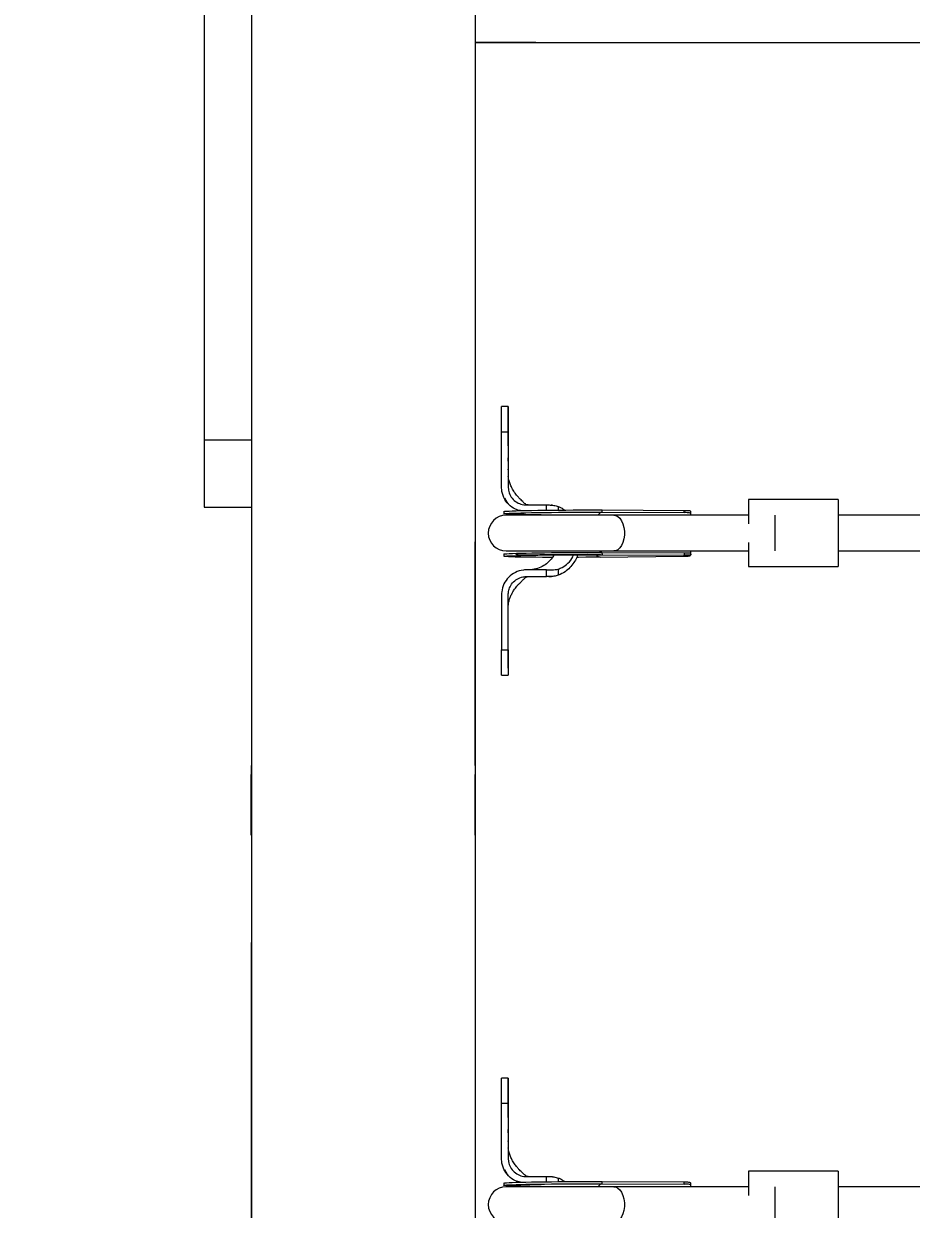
# Model space of a CAD drawing. Header units: millimetres. Extents: x -6879 to 7341, y -8047 to 7187.
# Drawn here: x -4537 to -4141, y 843 to 1373 of the extents above; entities that cross this region are included whole.
import ezdxf

# ---------------------------------------------------------------- set-up
doc = ezdxf.new("R2010")
doc.units = ezdxf.units.MM
for name, color, linetype in [('DIKOM_ОБЪЕКТ', 7, 'Continuous'), ('DIKOM_РАЗМЕР_ЗОНА', 7, 'Continuous'), ('DIKOM_РАЗМЕР_ОБЪЕКТА', 7, 'Continuous')]:
    doc.layers.add(name, color=color, linetype=linetype)
doc.styles.add('style1', font='arial.ttf', dxfattribs={"width": 0.8})
doc.dimstyles.new('1-50', dxfattribs={"dimtxt": 300, "dimasz": 200, "dimexe": 100, "dimexo": 0, "dimgap": 100, "dimtad": 0, "dimdec": 0, "dimtxsty": 'style1', "dimcen": 0, "dimclrd": 7, "dimclre": 7, "dimadec": 1, "dimazin": 2, "dimtfac": 1, "dimtdec": 0, "dimtmove": 1, "dimatfit": 3, "dimfxl": 0, "dimlwd": 25, "dimlwe": 18, "dimarcsym": 0})

# ---------------------------------------------------------------- blocks, each defined once
blk = doc.blocks.new('*D20')
at = {"layer": 'Defpoints', "color": 0, "transparency": 16777216}
for p in [(-335.47, 4138.44), (-5198.79, -5966.88), (-1568.13, -5966.88)]:
    blk.add_point(p, dxfattribs=at)
at = {"layer": 'DIKOM_РАЗМЕР_ОБЪЕКТА', "color": 7, "lineweight": 18, "transparency": 16777216}
for p, q in [((-335.47, 4138.44), (-5298.79, 4138.44)), ((-1568.13, -5966.88), (-5298.79, -5966.88))]:
    blk.add_line(p, q, dxfattribs=at)
at = {"layer": 'DIKOM_РАЗМЕР_ОБЪЕКТА', "color": 7, "lineweight": 25, "transparency": 16777216}
for p, q in [((-5198.79, 3938.44), (-5198.79, -81.84)), ((-5198.79, -5766.88), (-5198.79, -1161.62))]:
    blk.add_line(p, q, dxfattribs=at)
at = {"layer": 'DIKOM_РАЗМЕР_ОБЪЕКТА', "color": 7, "transparency": 16777216}
for points in [[(-5232.12, 3938.44), (-5165.46, 3938.44), (-5198.79, 4138.44)], [(-5232.12, -5766.88), (-5165.46, -5766.88), (-5198.79, -5966.88)]]:
    blk.add_solid(points, dxfattribs=at)
at = {"layer": 'DIKOM_РАЗМЕР_ОБЪЕКТА', "color": 0, "transparency": 16777216, "insert": (-5198.79, -621.73), "char_height": 300, "attachment_point": 5, "rotation": 90, "style": 'style1'}
blk.add_mtext('10100', dxfattribs=at)
blk = doc.blocks.new('*D19')
at = {"layer": 'Defpoints', "color": 0, "transparency": 16777216}
for p in [(5624.04, 6094.27), (-4435.35, 2864.29), (5624.04, -2640.11)]:
    blk.add_point(p, dxfattribs=at)
at = {"layer": 'DIKOM_РАЗМЕР_ОБЪЕКТА', "color": 7, "lineweight": 18, "transparency": 16777216}
for p, q in [((-4435.35, 2864.29), (-4435.35, 6194.27)), ((5624.04, -2640.11), (5624.04, 6194.27))]:
    blk.add_line(p, q, dxfattribs=at)
at = {"layer": 'DIKOM_РАЗМЕР_ОБЪЕКТА', "color": 7, "lineweight": 25, "transparency": 16777216}
for p, q in [((-4235.35, 6094.27), (2113.67, 6094.27)), ((5424.04, 6094.27), (3193.46, 6094.27))]:
    blk.add_line(p, q, dxfattribs=at)
at = {"layer": 'DIKOM_РАЗМЕР_ОБЪЕКТА', "color": 7, "transparency": 16777216}
for points in [[(-4235.35, 6127.6), (-4235.35, 6060.94), (-4435.35, 6094.27)], [(5424.04, 6127.6), (5424.04, 6060.94), (5624.04, 6094.27)]]:
    blk.add_solid(points, dxfattribs=at)
at = {"layer": 'DIKOM_РАЗМЕР_ОБЪЕКТА', "color": 0, "transparency": 16777216, "insert": (2653.56, 6094.27), "char_height": 300, "attachment_point": 5, "style": 'style1'}
blk.add_mtext('10100', dxfattribs=at)
blk = doc.blocks.new('*D18')
at = {"layer": 'Defpoints', "color": 0, "transparency": 16777216}
for p in [(-342.29, 5666.7), (-6681.79, -8047.27), (-1651.48, -8047.27)]:
    blk.add_point(p, dxfattribs=at)
at = {"layer": 'DIKOM_РАЗМЕР_ЗОНА', "color": 7, "lineweight": 18, "transparency": 16777216}
for p, q in [((-342.29, 5666.7), (-6781.79, 5666.7)), ((-1651.48, -8047.27), (-6781.79, -8047.27))]:
    blk.add_line(p, q, dxfattribs=at)
at = {"layer": 'DIKOM_РАЗМЕР_ЗОНА', "color": 7, "lineweight": 25, "transparency": 16777216}
for p, q in [((-6681.79, 5466.7), (-6681.79, -340.84)), ((-6681.79, -7847.27), (-6681.79, -1420.62))]:
    blk.add_line(p, q, dxfattribs=at)
at = {"layer": 'DIKOM_РАЗМЕР_ЗОНА', "color": 7, "transparency": 16777216}
for points in [[(-6715.12, 5466.7), (-6648.46, 5466.7), (-6681.79, 5666.7)], [(-6715.12, -7847.27), (-6648.46, -7847.27), (-6681.79, -8047.27)]]:
    blk.add_solid(points, dxfattribs=at)
at = {"layer": 'DIKOM_РАЗМЕР_ЗОНА', "color": 0, "transparency": 16777216, "insert": (-6681.79, -880.73), "char_height": 300, "attachment_point": 5, "rotation": 90, "style": 'style1'}
blk.add_mtext('13700', dxfattribs=at)
blk = doc.blocks.new('*D17')
at = {"layer": 'Defpoints', "color": 0, "transparency": 16777216}
for p in [(-5935.35, 6990.27), (-5935.35, 998.27), (7340.79, -2830.86)]:
    blk.add_point(p, dxfattribs=at)
at = {"layer": 'DIKOM_РАЗМЕР_ЗОНА', "color": 7, "lineweight": 18, "transparency": 16777216}
for p, q in [((-5935.35, 998.27), (-5935.35, 7090.27)), ((7340.79, -2830.86), (7340.79, 7090.27))]:
    blk.add_line(p, q, dxfattribs=at)
at = {"layer": 'DIKOM_РАЗМЕР_ЗОНА', "color": 7, "lineweight": 25, "transparency": 16777216}
for p, q in [((-5735.35, 6990.27), (2016.67, 6990.27)), ((7140.79, 6990.27), (3096.46, 6990.27))]:
    blk.add_line(p, q, dxfattribs=at)
at = {"layer": 'DIKOM_РАЗМЕР_ЗОНА', "color": 7, "transparency": 16777216}
for points in [[(-5735.35, 7023.6), (-5735.35, 6956.94), (-5935.35, 6990.27)], [(7140.79, 7023.6), (7140.79, 6956.94), (7340.79, 6990.27)]]:
    blk.add_solid(points, dxfattribs=at)
at = {"layer": 'DIKOM_РАЗМЕР_ЗОНА', "color": 0, "transparency": 16777216, "insert": (2556.56, 6990.27), "char_height": 300, "attachment_point": 5, "style": 'style1'}
blk.add_mtext('13300', dxfattribs=at)

msp = doc.modelspace()

# ---------------------------------------------------------------- linework, layer by layer
at = {"layer": 'DIKOM_ОБЪЕКТ', "color": 7, "linetype": 'Continuous', "lineweight": 15}
for p, q in [((-4456.35, 1464.18), (-4456.35, 1186.61)), ((-4435.35, 1464.18), (-4435.35, 1186.61)), ((-4435.35, 1464.18), (-4435.35, 143.47)), ((-4335.35, 1464.18), (-4335.35, 164.18)), ((-4308.35, 1364.18), (-4335.35, 1364.18)), ((-4335.35, 1364.18), (-2985.35, 1364.18)), ((-4320.59, 1201.61), (-4323.59, 1201.61)), ((-4320.59, 1196.33), (-4320.59, 1201.6)), ((-4320.59, 1193.12), (-4320.59, 1194.39)), ((-4435.35, 1186.61), (-4456.35, 1186.61)), ((-4456.35, 1186.61), (-4456.35, 1156.61)), ((-4323.59, 1165.61), (-4323.59, 1190.33)), ((-4323.59, 1190.33), (-4320.59, 1190.33)), ((-4320.59, 1190.33), (-4320.59, 1165.61)), ((-4322.34, 1160.64), (-4321.3, 1158.88)), ((-4173.25, 1160.06), (-4213.25, 1160.06)), ((-4213.25, 1160.06), (-4213.25, 1149.21)), ((-4173.25, 1160.06), (-4173.25, 1130.06)), ((-4456.35, 1156.61), (-4435.35, 1156.61)), ((-4322.61, 1154.67), (-4322.6, 1153.67)), ((-4321.38, 1159), (-4320.63, 1158.18)), ((-4312.59, 1157.61), (-4311.59, 1157.61)), ((-4311.59, 1157.61), (-4303.46, 1157.61)), ((-4303.46, 1155.29), (-4303.46, 1157.61)), ((-4300.82, 1157.52), (-4301.52, 1157.55)), ((-4298.25, 1156.95), (-4298.25, 1155.34)), ((-4278.67, 1154.38), (-4278.67, 1155.38)), ((-4278.67, 1155.38), (-4241.99, 1155.19)), ((-4241.99, 1154.19), (-4241.99, 1155.19)), ((-4239.11, 1153.61), (-4239.11, 1154.66)), ((-4273.53, 1153.06), (-4321.53, 1153.06)), ((-4278.67, 1154.38), (-4241.99, 1154.19)), ((-4213.25, 1153.06), (-4273.53, 1153.06)), ((-4201.53, 1153.06), (-4201.53, 1137.06)), ((-4112.47, 1153.06), (-4173.25, 1153.06)), ((-4435.35, 1141.18), (-4435.35, 1041.18)), ((-4335.35, 1041.18), (-4335.35, 1141.18)), ((-4213.25, 1140.91), (-4213.25, 1130.06)), ((-4322.53, 1135.67), (-4322.53, 1134.67)), ((-4321.53, 1137.06), (-4273.53, 1137.06)), ((-4279.57, 1134.3), (-4242.31, 1134.73)), ((-4278.75, 1136.38), (-4279.34, 1136.54)), ((-4278.68, 1135.38), (-4240.71, 1135.19)), ((-4278.68, 1135.38), (-4278.59, 1135.38)), ((-4278.59, 1135.38), (-4278.6, 1136.38)), ((-4278.6, 1136.38), (-4241.92, 1136.2)), ((-4278.59, 1135.38), (-4241.92, 1135.2)), ((-4273.53, 1137.06), (-4213.25, 1137.06)), ((-4241.92, 1135.2), (-4241.92, 1136.2)), ((-4239.04, 1135.58), (-4239.04, 1136.63)), ((-4173.25, 1137.06), (-4112.47, 1137.06)), ((-4311.59, 1128.61), (-4312.59, 1128.61)), ((-4303.46, 1128.61), (-4311.59, 1128.61)), ((-4303.46, 1125.61), (-4303.46, 1128.61)), ((-4298.25, 1129), (-4298.25, 1126.28)), ((-4213.25, 1130.06), (-4173.25, 1130.06)), ((-4312.59, 1125.61), (-4311.59, 1125.61)), ((-4311.59, 1125.61), (-4303.46, 1125.61)), ((-4302.45, 1125.63), (-4301.24, 1125.66)), ((-4301.94, 1125.65), (-4301.25, 1125.7)), ((-4323.59, 1117.61), (-4323.59, 1092.9)), ((-4320.59, 1092.9), (-4320.59, 1117.6)), ((-4323.59, 1092.9), (-4320.59, 1092.9)), ((-4320.59, 1088.75), (-4320.59, 1081.63)), ((-4323.59, 1081.61), (-4320.59, 1081.61)), ((-4435.35, 1037.18), (-4435.35, 1041.18)), ((-4435.37, 1010.18), (-4435.37, 1037.18)), ((-4335.36, 1010.18), (-4335.36, 1037.18)), ((-4335.36, 1037.18), (-4335.35, 1037.18)), ((-4335.35, 1010.18), (-4335.35, 1037.18)), ((-4335.36, 1010.18), (-4335.36, 989.18)), ((-4335.36, 1010.18), (-4335.35, 1010.18)), ((-4335.36, 1010.18), (-4335.35, 1010.18)), ((-4335.35, 1010.18), (-4335.35, 989.18)), ((-4435.35, 989.18), (-4435.35, 962.18)), ((-4335.36, 989.18), (-4335.35, 989.18)), ((-4435.35, 416.18), (-4435.35, 962.18)), ((-4320.59, 901.61), (-4323.59, 901.61)), ((-4320.59, 896.33), (-4320.59, 901.61)), ((-4323.59, 865.61), (-4323.59, 890.33)), ((-4323.59, 890.33), (-4320.59, 890.33)), ((-4320.59, 893.12), (-4320.59, 894.39)), ((-4320.59, 890.33), (-4320.59, 865.61)), ((-4322.34, 860.64), (-4321.3, 858.88)), ((-4321.38, 859), (-4320.63, 858.18)), ((-4173.25, 860.06), (-4213.25, 860.06)), ((-4213.25, 860.06), (-4213.25, 849.21)), ((-4173.25, 860.06), (-4173.25, 830.06)), ((-4322.61, 854.67), (-4322.6, 853.67)), ((-4273.53, 853.06), (-4321.53, 853.06)), ((-4312.59, 857.61), (-4311.59, 857.61)), ((-4311.59, 857.61), (-4303.46, 857.61)), ((-4303.46, 855.29), (-4303.46, 857.61)), ((-4300.82, 857.52), (-4301.52, 857.55)), ((-4298.25, 856.95), (-4298.25, 855.34)), ((-4278.67, 854.38), (-4278.67, 855.38)), ((-4278.67, 855.38), (-4241.99, 855.19)), ((-4278.67, 854.38), (-4241.99, 854.19)), ((-4213.25, 853.06), (-4273.53, 853.06)), ((-4241.99, 854.19), (-4241.99, 855.19)), ((-4239.11, 853.61), (-4239.11, 854.66)), ((-4201.53, 853.06), (-4201.53, 837.06)), ((-4112.47, 853.06), (-4173.25, 853.06))]:
    msp.add_line(p, q, dxfattribs=at)
at = {"layer": 'DIKOM_ОБЪЕКТ', "color": 7, "linetype": 'Continuous', "lineweight": 15, "flags": 128}
for points in [[(-4322.61, 1154.67), (-4322.53, 1154.71), (-4322.12, 1154.78), (-4321.35, 1154.84), (-4320.25, 1154.91), (-4318.82, 1154.97), (-4317.07, 1155.03), (-4315.03, 1155.09), (-4312.72, 1155.14), (-4310.17, 1155.19), (-4307.41, 1155.24), (-4304.46, 1155.28), (-4301.37, 1155.31), (-4298.16, 1155.34), (-4294.88, 1155.37), (-4291.56, 1155.38), (-4288.24, 1155.39), (-4284.96, 1155.39), (-4281.76, 1155.39), (-4278.67, 1155.38)], [(-4305.9, 1153.21), (-4308.31, 1153.23), (-4311.01, 1153.25), (-4313.49, 1153.29), (-4315.71, 1153.33), (-4317.66, 1153.37), (-4319.31, 1153.42), (-4320.64, 1153.47), (-4321.63, 1153.53), (-4322.28, 1153.59), (-4322.58, 1153.65), (-4322.53, 1153.71), (-4322.11, 1153.78), (-4321.35, 1153.84), (-4320.25, 1153.91), (-4318.81, 1153.97), (-4317.07, 1154.03), (-4315.03, 1154.09), (-4312.72, 1154.14), (-4310.17, 1154.19), (-4307.4, 1154.24), (-4304.46, 1154.28), (-4301.36, 1154.31), (-4298.16, 1154.34), (-4294.88, 1154.37), (-4291.56, 1154.38), (-4288.24, 1154.39), (-4284.96, 1154.39), (-4281.76, 1154.39), (-4278.67, 1154.38)], [(-4273.53, 1153.06), (-4272.75, 1152.95), (-4271.75, 1152.49), (-4270.84, 1151.68), (-4270.05, 1150.56), (-4269.42, 1149.18), (-4268.98, 1147.61), (-4268.76, 1145.92), (-4268.76, 1144.19), (-4268.98, 1142.5), (-4269.42, 1140.93), (-4270.05, 1139.56), (-4270.84, 1138.44), (-4271.75, 1137.63), (-4272.75, 1137.16), (-4273.53, 1137.06)], [(-4322.53, 1135.67), (-4322.46, 1135.72), (-4322.04, 1135.78), (-4321.28, 1135.85), (-4320.18, 1135.91), (-4318.74, 1135.97), (-4316.99, 1136.03), (-4314.96, 1136.09), (-4312.65, 1136.15), (-4310.1, 1136.2), (-4307.33, 1136.24), (-4304.39, 1136.28), (-4301.29, 1136.32), (-4298.09, 1136.35), (-4294.81, 1136.37), (-4291.49, 1136.39), (-4288.17, 1136.4), (-4284.89, 1136.4), (-4281.69, 1136.39), (-4278.6, 1136.38)], [(-4301.06, 1134.19), (-4302.3, 1134.2), (-4305.35, 1134.21), (-4308.24, 1134.23), (-4310.94, 1134.26), (-4313.41, 1134.29), (-4315.64, 1134.33), (-4317.58, 1134.37), (-4319.23, 1134.42), (-4320.56, 1134.47), (-4321.56, 1134.53), (-4322.21, 1134.59), (-4322.51, 1134.65), (-4322.45, 1134.72), (-4322.04, 1134.78), (-4321.28, 1134.85), (-4320.17, 1134.91), (-4318.74, 1134.97), (-4316.99, 1135.03), (-4314.95, 1135.09), (-4312.64, 1135.15), (-4310.09, 1135.2), (-4307.33, 1135.24), (-4304.38, 1135.28), (-4301.29, 1135.32), (-4298.08, 1135.35), (-4294.8, 1135.37), (-4291.48, 1135.39), (-4288.17, 1135.4), (-4284.89, 1135.4), (-4281.68, 1135.39), (-4278.59, 1135.38), (-4278.59, 1135.38)], [(-4279.57, 1134.3), (-4282.7, 1134.26), (-4285.93, 1134.23), (-4289.23, 1134.21), (-4290.06, 1134.21)], [(-4279.34, 1136.54), (-4279.35, 1136.54), (-4280.05, 1137.06)], [(-4322.61, 854.67), (-4322.53, 854.71), (-4322.12, 854.78), (-4321.35, 854.84), (-4320.25, 854.91), (-4318.82, 854.97), (-4317.07, 855.03), (-4315.03, 855.09), (-4312.72, 855.14), (-4310.17, 855.19), (-4307.41, 855.24), (-4304.46, 855.28), (-4301.37, 855.31), (-4298.16, 855.34), (-4294.88, 855.37), (-4291.56, 855.38), (-4288.24, 855.39), (-4284.96, 855.39), (-4281.76, 855.39), (-4278.67, 855.38)], [(-4305.9, 853.21), (-4308.31, 853.23), (-4311.01, 853.25), (-4313.49, 853.29), (-4315.71, 853.33), (-4317.66, 853.37), (-4319.31, 853.42), (-4320.64, 853.47), (-4321.63, 853.53), (-4322.28, 853.59), (-4322.58, 853.65), (-4322.53, 853.71), (-4322.11, 853.78), (-4321.35, 853.84), (-4320.25, 853.91), (-4318.81, 853.97), (-4317.07, 854.03), (-4315.03, 854.09), (-4312.72, 854.14), (-4310.17, 854.19), (-4307.4, 854.24), (-4304.46, 854.28), (-4301.36, 854.31), (-4298.16, 854.34), (-4294.88, 854.37), (-4291.56, 854.38), (-4288.24, 854.39), (-4284.96, 854.39), (-4281.76, 854.39), (-4278.67, 854.38)], [(-4273.53, 853.06), (-4272.75, 852.95), (-4271.75, 852.49), (-4270.84, 851.68), (-4270.05, 850.56), (-4269.42, 849.18), (-4268.98, 847.61), (-4268.76, 845.92), (-4268.76, 844.19), (-4268.98, 842.5), (-4269.42, 840.93), (-4270.05, 839.56), (-4270.84, 838.44), (-4271.75, 837.63), (-4272.75, 837.16), (-4273.53, 837.06)]]:
    msp.add_lwpolyline(points, dxfattribs=at)
at = {"layer": 'DIKOM_ОБЪЕКТ', "color": 7, "linetype": 'Continuous', "lineweight": 15}
for centre, radius, start, end in [((-4321.53, 1145.06), 8, 90, 270), ((-4278.19, 1151.79), 2.63, 100.4208, 151.2065), ((-4279.15, 1136.97), 2.71, 212.8947, 261.0659), ((-4321.53, 845.06), 8, 90, 270), ((-4278.19, 851.79), 2.63, 100.4208, 151.2065)]:
    msp.add_arc(centre, radius, start, end, dxfattribs=at)
for points, knots in [([(-4323.59, 1190.33), (-4323.59, 1190.41), (-4323.59, 1190.79), (-4323.59, 1192.37), (-4323.59, 1194.68), (-4323.59, 1197.2), (-4323.59, 1199.1), (-4323.59, 1200.53), (-4323.59, 1201.35), (-4323.59, 1201.7), (-4323.59, 1201.6), (-4323.59, 1201.6)], [0, 0, 0, 0, 0.011392, 0.056971, 0.240204, 0.388695, 0.541489, 0.689978, 0.842775, 0.991264, 1, 1, 1, 1]), ([(-4320.59, 1201.59), (-4320.59, 1201.6), (-4320.59, 1201.69), (-4320.59, 1201.34), (-4320.59, 1200.48), (-4320.59, 1199.04), (-4320.59, 1197.11), (-4320.59, 1194.34), (-4320.59, 1191.84), (-4320.59, 1190.33)], [0, 0, 0, 0, 0.012296, 0.165144, 0.313683, 0.466531, 0.615072, 0.767919, 1, 1, 1, 1]), ([(-4320.59, 1193.34), (-4320.59, 1193.96), (-4320.59, 1195.17), (-4320.59, 1195.95), (-4320.59, 1196.33)], [0, 0, 0, 0, 0.507945, 1, 1, 1, 1]), ([(-4320.59, 1188.74), (-4320.59, 1190.04), (-4320.59, 1192.53), (-4320.59, 1194.86), (-4320.59, 1195.98)], [0, 0, 0, 0, 0.52184, 1, 1, 1, 1]), ([(-4320.59, 1184.01), (-4320.59, 1185.32), (-4320.59, 1187.83), (-4320.59, 1189.79), (-4320.59, 1190.72)], [0, 0, 0, 0, 0.52253, 1, 1, 1, 1]), ([(-4320.59, 1177.16), (-4320.59, 1177.15), (-4320.59, 1177.08), (-4320.59, 1177.48), (-4320.59, 1178.03), (-4320.59, 1178.54), (-4320.59, 1178.63)], [0, 0, 0, 0, 0.1064355, 0.5082829, 0.9101003, 1, 1, 1, 1]), ([(-4311.77, 1157.61), (-4311.87, 1157.61), (-4312.04, 1157.61), (-4312.09, 1157.63), (-4312.14, 1157.63), (-4312.22, 1157.65), (-4312.25, 1157.66), (-4312.28, 1157.67), (-4312.31, 1157.69), (-4312.38, 1157.71), (-4312.62, 1157.8), (-4313.32, 1158.34), (-4314.23, 1159.25), (-4315.49, 1160.44), (-4316.5, 1161.53), (-4317.21, 1162.41), (-4317.87, 1163.33), (-4318.57, 1164.43), (-4319.34, 1165.85), (-4320.05, 1167.6), (-4320.53, 1169.42), (-4320.57, 1170.12), (-4320.59, 1170.48)], [0, 0, 0, 0, 0.018195, 0.034399, 0.052858, 0.056721, 0.058314, 0.059792, 0.06126, 0.062954, 0.067435, 0.091975, 0.171069, 0.268638, 0.337574, 0.396375, 0.442786, 0.502187, 0.593499, 0.710965, 0.847912, 1, 1, 1, 1]), ([(-4320.58, 1173.28), (-4320.58, 1173.32), (-4320.58, 1173.42), (-4320.58, 1173.52), (-4320.58, 1173.57)], [0, 0, 0, 0, 0.4996019, 1, 1, 1, 1]), ([(-4315.2, 1155.08), (-4315.96, 1155.26), (-4317.93, 1155.72), (-4320.59, 1157.79), (-4322.74, 1160.85), (-4323.53, 1163.65), (-4323.58, 1165.25), (-4323.59, 1165.61)], [0, 0, 0, 0, 0.160189, 0.415607, 0.669911, 0.924306, 1, 1, 1, 1]), ([(-4320.59, 1165.61), (-4320.59, 1165.39), (-4320.56, 1164.27), (-4320.03, 1162.28), (-4318.51, 1160.01), (-4316.33, 1158.37), (-4314.22, 1157.68), (-4312.96, 1157.63), (-4312.59, 1157.61)], [0, 0, 0, 0, 0.054127, 0.268334, 0.482541, 0.697299, 0.912, 1, 1, 1, 1]), ([(-4321.18, 1158.73), (-4321.13, 1158.68), (-4321.04, 1158.57), (-4320.94, 1158.45), (-4320.89, 1158.39)], [0, 0, 0, 0, 0.499801, 1, 1, 1, 1]), ([(-4303.46, 1157.61), (-4303.36, 1157.61), (-4303, 1157.61), (-4302.64, 1157.61), (-4302.38, 1157.61)], [0, 0, 0, 0, 0.256578, 1, 1, 1, 1]), ([(-4302.38, 1157.61), (-4301.68, 1157.59), (-4300.27, 1157.54), (-4298.93, 1157.15), (-4298.25, 1156.95)], [0, 0, 0, 0, 0.492162, 1, 1, 1, 1]), ([(-4298.25, 1156.95), (-4297.8, 1156.79), (-4296.78, 1156.41), (-4295.92, 1155.74), (-4295.44, 1155.36)], [0, 0, 0, 0, 0.433516, 1, 1, 1, 1]), ([(-4241.99, 1155.19), (-4241.51, 1155.19), (-4240.54, 1155.19), (-4239.57, 1155.12), (-4239.11, 1154.98), (-4239.16, 1154.73), (-4239.17, 1154.66)], [0, 0, 0, 0, 0.295006, 0.590092, 0.881908, 1, 1, 1, 1]), ([(-4239.31, 1153.09), (-4239.25, 1153.2), (-4239.04, 1153.6), (-4239.13, 1153.93), (-4239.67, 1154.14), (-4240.63, 1154.19), (-4241.54, 1154.19), (-4241.99, 1154.19)], [0, 0, 0, 0, 0.099883, 0.334583, 0.554527, 0.779422, 1, 1, 1, 1]), ([(-4317.29, 1135.77), (-4317.24, 1135.73), (-4317.09, 1135.58), (-4316.35, 1135.44), (-4314.97, 1135.35), (-4313.2, 1135.32), (-4311.37, 1135.34), (-4309.52, 1135.37), (-4307.62, 1135.41), (-4305.21, 1135.44), (-4302.23, 1135.48), (-4298.65, 1135.51), (-4294.86, 1135.54), (-4291.03, 1135.56), (-4287.27, 1135.57), (-4283.31, 1135.57), (-4280.74, 1135.56), (-4279.41, 1135.55)], [0, 0, 0, 0, 0.0379464, 0.1156141, 0.1882818, 0.2554158, 0.3165844, 0.3555622, 0.4026411, 0.4592878, 0.5254945, 0.6012574, 0.6865807, 0.7568705, 0.8325406, 0.9135877, 1, 1, 1, 1]), ([(-4300.16, 1135.5), (-4300.21, 1135.38), (-4300.63, 1134.39), (-4301.96, 1132.78), (-4304.11, 1130.84), (-4306.77, 1129.41), (-4309.27, 1128.75), (-4310.93, 1128.62), (-4311.54, 1128.61), (-4311.61, 1128.61)], [0, 0, 0, 0, 0.027383, 0.230275, 0.43688, 0.646455, 0.868905, 0.985344, 1, 1, 1, 1]), ([(-4289.54, 1135.56), (-4289.7, 1135.1), (-4290.13, 1133.79), (-4291.3, 1131.76), (-4293.04, 1129.57), (-4295.33, 1127.57), (-4297.22, 1126.73), (-4298.25, 1126.28)], [0, 0, 0, 0, 0.11047, 0.31247, 0.528785, 0.744891, 1, 1, 1, 1]), ([(-4298.25, 1129), (-4297.67, 1129.21), (-4296.08, 1129.78), (-4293.8, 1131.58), (-4292.03, 1133.66), (-4291.52, 1135.18), (-4291.4, 1135.56)], [0, 0, 0, 0, 0.189085, 0.516317, 0.879221, 1, 1, 1, 1]), ([(-4242.31, 1134.73), (-4241.81, 1134.74), (-4240.81, 1134.75), (-4239.77, 1134.82), (-4239.23, 1134.98), (-4239.25, 1135.26), (-4239.26, 1135.36)], [0, 0, 0, 0, 0.282223, 0.564497, 0.843715, 1, 1, 1, 1]), ([(-4241.92, 1136.2), (-4241.44, 1136.19), (-4240.47, 1136.18), (-4239.48, 1136.2), (-4239.02, 1136.39), (-4239, 1136.7), (-4239.18, 1137), (-4239.21, 1137.06)], [0, 0, 0, 0, 0.2410394, 0.4821156, 0.7199491, 0.9460329, 1, 1, 1, 1]), ([(-4239.1, 1135.58), (-4239.09, 1135.49), (-4239.09, 1135.27), (-4239.65, 1135.2), (-4240.61, 1135.19), (-4241.5, 1135.19), (-4241.92, 1135.2)], [0, 0, 0, 0, 0.189169, 0.465087, 0.746925, 1, 1, 1, 1]), ([(-4312.59, 1128.61), (-4312.68, 1128.61), (-4313.1, 1128.61), (-4314.76, 1128.49), (-4317.51, 1127.69), (-4320.56, 1125.5), (-4322.72, 1122.42), (-4323.53, 1119.61), (-4323.58, 1118), (-4323.59, 1117.61)], [0, 0, 0, 0, 0.014799, 0.074105, 0.288778, 0.503468, 0.718046, 0.93309, 1, 1, 1, 1]), ([(-4303.46, 1128.61), (-4303.37, 1128.61), (-4302.95, 1128.61), (-4302.18, 1128.62), (-4300.51, 1128.58), (-4299.21, 1128.82), (-4298.25, 1129)], [0, 0, 0, 0, 0.048501, 0.242297, 0.436099, 1, 1, 1, 1]), ([(-4320.59, 1112.64), (-4320.58, 1112.96), (-4320.55, 1113.56), (-4320.2, 1115.09), (-4319.65, 1116.64), (-4318.94, 1118.15), (-4318.21, 1119.39), (-4317.44, 1120.5), (-4316.71, 1121.45), (-4315.76, 1122.5), (-4314.62, 1123.56), (-4313.74, 1124.47), (-4313.03, 1125.13), (-4312.58, 1125.44), (-4312.38, 1125.52), (-4312.33, 1125.53), (-4312.3, 1125.55), (-4312.28, 1125.55), (-4312.25, 1125.57), (-4312.16, 1125.59), (-4312.15, 1125.59), (-4312.05, 1125.61), (-4312.01, 1125.61), (-4311.69, 1125.62), (-4311.29, 1125.61), (-4310.94, 1125.61)], [0, 0, 0, 0, 0.12411, 0.238101, 0.339916, 0.425648, 0.508331, 0.557899, 0.611274, 0.676139, 0.757219, 0.823996, 0.864584, 0.883787, 0.887176, 0.888508, 0.889672, 0.890777, 0.8919, 0.894482, 0.911792, 0.925076, 0.932809, 0.941954, 1, 1, 1, 1]), ([(-4320.59, 1117.6), (-4320.59, 1117.69), (-4320.59, 1118.15), (-4320.46, 1119.36), (-4319.84, 1121.3), (-4318.34, 1123.4), (-4316.1, 1124.97), (-4314.06, 1125.56), (-4312.88, 1125.6), (-4312.59, 1125.61)], [0, 0, 0, 0, 0.022087, 0.1106183, 0.2890236, 0.5028937, 0.7177292, 0.9318425, 1, 1, 1, 1]), ([(-4302.38, 1125.61), (-4302.47, 1125.61), (-4302.83, 1125.61), (-4303.19, 1125.61), (-4303.46, 1125.61)], [0, 0, 0, 0, 0.256261, 1, 1, 1, 1]), ([(-4298.25, 1126.28), (-4298.9, 1126.09), (-4300.24, 1125.69), (-4301.65, 1125.64), (-4302.37, 1125.61)], [0, 0, 0, 0, 0.491574, 1, 1, 1, 1]), ([(-4320.58, 1112.18), (-4320.58, 1112.25), (-4320.58, 1112.38), (-4320.58, 1112.52), (-4320.58, 1112.58)], [0, 0, 0, 0, 0.498379, 1, 1, 1, 1]), ([(-4320.59, 1092.24), (-4320.59, 1093.18), (-4320.59, 1095.13), (-4320.59, 1097.63), (-4320.59, 1098.93)], [0, 0, 0, 0, 0.4775545, 1, 1, 1, 1]), ([(-4323.59, 1081.63), (-4323.59, 1081.67), (-4323.59, 1081.76), (-4323.59, 1082.61), (-4323.59, 1083.95), (-4323.6, 1085.82), (-4323.59, 1088), (-4323.59, 1090.39), (-4323.59, 1092.05), (-4323.59, 1092.9)], [0, 0, 0, 0, 0.144051, 0.292534, 0.445323, 0.593805, 0.74659, 0.872017, 1, 1, 1, 1]), ([(-4320.59, 1084.72), (-4320.59, 1085.63), (-4320.6, 1088.76), (-4320.59, 1091.9), (-4320.59, 1094.12)], [0, 0, 0, 0, 0.291645, 1, 1, 1, 1]), ([(-4320.59, 1092.9), (-4320.59, 1092.81), (-4320.59, 1092.4), (-4320.59, 1090.68), (-4320.59, 1088.27), (-4320.59, 1085.73), (-4320.59, 1083.89), (-4320.59, 1082.56), (-4320.59, 1081.75), (-4320.59, 1081.67), (-4320.59, 1081.63)], [0, 0, 0, 0, 0.012377, 0.061895, 0.261122, 0.409634, 0.562453, 0.710964, 0.863783, 1, 1, 1, 1]), ([(-4323.59, 890.33), (-4323.59, 890.41), (-4323.59, 890.79), (-4323.59, 892.37), (-4323.59, 894.68), (-4323.59, 897.2), (-4323.59, 899.1), (-4323.59, 900.53), (-4323.59, 901.35), (-4323.59, 901.7), (-4323.59, 901.6), (-4323.59, 901.6)], [0, 0, 0, 0, 0.0113925, 0.0569752, 0.2402079, 0.3886951, 0.5414916, 0.6899788, 0.8427748, 0.9912643, 1, 1, 1, 1]), ([(-4320.59, 901.59), (-4320.59, 901.6), (-4320.59, 901.69), (-4320.59, 901.34), (-4320.59, 900.48), (-4320.59, 899.04), (-4320.59, 897.11), (-4320.59, 894.34), (-4320.59, 891.84), (-4320.59, 890.33)], [0, 0, 0, 0, 0.012296, 0.165144, 0.313683, 0.466528, 0.615069, 0.767915, 1, 1, 1, 1]), ([(-4320.59, 893.34), (-4320.59, 893.96), (-4320.59, 895.17), (-4320.59, 895.95), (-4320.59, 896.33)], [0, 0, 0, 0, 0.507941, 1, 1, 1, 1]), ([(-4320.59, 888.74), (-4320.59, 890.04), (-4320.59, 892.53), (-4320.59, 894.86), (-4320.59, 895.98)], [0, 0, 0, 0, 0.5218511, 1, 1, 1, 1]), ([(-4320.59, 884.01), (-4320.59, 885.32), (-4320.59, 887.83), (-4320.59, 889.79), (-4320.59, 890.72)], [0, 0, 0, 0, 0.52253, 1, 1, 1, 1]), ([(-4320.59, 877.16), (-4320.59, 877.15), (-4320.59, 877.08), (-4320.59, 877.48), (-4320.59, 878.03), (-4320.59, 878.54), (-4320.59, 878.63)], [0, 0, 0, 0, 0.106436, 0.508287, 0.910125, 1, 1, 1, 1]), ([(-4311.77, 857.61), (-4311.87, 857.61), (-4312.04, 857.61), (-4312.09, 857.63), (-4312.14, 857.63), (-4312.22, 857.65), (-4312.25, 857.66), (-4312.28, 857.67), (-4312.31, 857.69), (-4312.38, 857.71), (-4312.62, 857.8), (-4313.32, 858.34), (-4314.23, 859.25), (-4315.49, 860.44), (-4316.5, 861.53), (-4317.21, 862.41), (-4317.87, 863.33), (-4318.57, 864.43), (-4319.34, 865.85), (-4320.05, 867.6), (-4320.53, 869.42), (-4320.57, 870.12), (-4320.59, 870.48)], [0, 0, 0, 0, 0.018195, 0.034399, 0.052858, 0.056721, 0.058313, 0.059792, 0.061261, 0.062955, 0.067434, 0.091976, 0.171071, 0.268637, 0.337575, 0.396374, 0.442788, 0.502188, 0.5935, 0.710964, 0.847913, 1, 1, 1, 1]), ([(-4320.58, 873.28), (-4320.58, 873.32), (-4320.58, 873.42), (-4320.58, 873.52), (-4320.58, 873.57)], [0, 0, 0, 0, 0.4996019, 1, 1, 1, 1]), ([(-4315.2, 855.08), (-4315.96, 855.26), (-4317.93, 855.72), (-4320.59, 857.79), (-4322.74, 860.85), (-4323.53, 863.65), (-4323.58, 865.25), (-4323.59, 865.61)], [0, 0, 0, 0, 0.160192, 0.415612, 0.669917, 0.924314, 1, 1, 1, 1]), ([(-4320.59, 865.61), (-4320.59, 865.39), (-4320.56, 864.27), (-4320.03, 862.28), (-4318.51, 860.01), (-4316.33, 858.37), (-4314.22, 857.68), (-4312.96, 857.63), (-4312.59, 857.61)], [0, 0, 0, 0, 0.054127, 0.268334, 0.482542, 0.697301, 0.912, 1, 1, 1, 1]), ([(-4321.18, 858.73), (-4321.13, 858.68), (-4321.04, 858.57), (-4320.94, 858.45), (-4320.89, 858.39)], [0, 0, 0, 0, 0.499802, 1, 1, 1, 1]), ([(-4303.46, 857.61), (-4303.36, 857.61), (-4303, 857.61), (-4302.64, 857.61), (-4302.38, 857.61)], [0, 0, 0, 0, 0.256578, 1, 1, 1, 1]), ([(-4302.38, 857.61), (-4301.68, 857.59), (-4300.27, 857.54), (-4298.93, 857.15), (-4298.25, 856.95)], [0, 0, 0, 0, 0.492162, 1, 1, 1, 1]), ([(-4298.25, 856.95), (-4297.8, 856.79), (-4296.78, 856.41), (-4295.92, 855.74), (-4295.44, 855.36)], [0, 0, 0, 0, 0.4335241, 1, 1, 1, 1]), ([(-4241.99, 855.19), (-4241.51, 855.19), (-4240.54, 855.19), (-4239.57, 855.12), (-4239.11, 854.98), (-4239.16, 854.73), (-4239.17, 854.66)], [0, 0, 0, 0, 0.295008, 0.590096, 0.881914, 1, 1, 1, 1]), ([(-4239.31, 853.09), (-4239.25, 853.2), (-4239.04, 853.6), (-4239.13, 853.93), (-4239.67, 854.14), (-4240.63, 854.19), (-4241.54, 854.19), (-4241.99, 854.19)], [0, 0, 0, 0, 0.09989, 0.334584, 0.554529, 0.779424, 1, 1, 1, 1])]:
    msp.add_open_spline(points, degree=3, knots=knots, dxfattribs=at)

# ---------------------------------------------------------------- dimensions: what is measured, and where the dimension line sits
at = {"layer": 'DIKOM_РАЗМЕР_ЗОНА'}
dim = msp.add_linear_dim(base=(-5935.35, 6990.27), p1=(7340.79, -2830.86), p2=(-5935.35, 998.27), text='13300', dimstyle='1-50', override={"dimscale": 1, "dimtix": 0, "dimtofl": 1, "dimtmove": 1, "dimatfit": 3}, dxfattribs=at)
dim.commit()
dim.dimension.update_dxf_attribs({"geometry": '*D17', "text_midpoint": (2556.56, 6990.27), "dimtype": 160})
dim = msp.add_linear_dim(base=(-6681.79, -8047.27), p1=(-342.29, 5666.7), p2=(-1651.48, -8047.27), angle=270, text='13700', dimstyle='1-50', override={"dimscale": 1, "dimtix": 0, "dimtofl": 1, "dimtmove": 1, "dimatfit": 3}, dxfattribs=at)
dim.commit()
dim.dimension.update_dxf_attribs({"geometry": '*D18', "text_midpoint": (-6681.79, -880.73), "dimtype": 160})
at = {"layer": 'DIKOM_РАЗМЕР_ОБЪЕКТА'}
dim = msp.add_linear_dim(base=(5624.04, 6094.27), p1=(-4435.35, 2864.29), p2=(5624.04, -2640.11), text='10100', dimstyle='1-50', override={"dimscale": 1, "dimtix": 0, "dimtofl": 1, "dimtmove": 1, "dimatfit": 3}, dxfattribs=at)
dim.commit()
dim.dimension.update_dxf_attribs({"geometry": '*D19', "text_midpoint": (2653.56, 6094.27), "dimtype": 160})
dim = msp.add_linear_dim(base=(-5198.79, -5966.88), p1=(-335.47, 4138.44), p2=(-1568.13, -5966.88), angle=270, text='10100', dimstyle='1-50', override={"dimscale": 1, "dimtix": 0, "dimtofl": 1, "dimtmove": 1, "dimatfit": 3}, dxfattribs=at)
dim.commit()
dim.dimension.update_dxf_attribs({"geometry": '*D20', "text_midpoint": (-5198.79, -621.73), "dimtype": 160})

doc.saveas('drawing.dxf')
